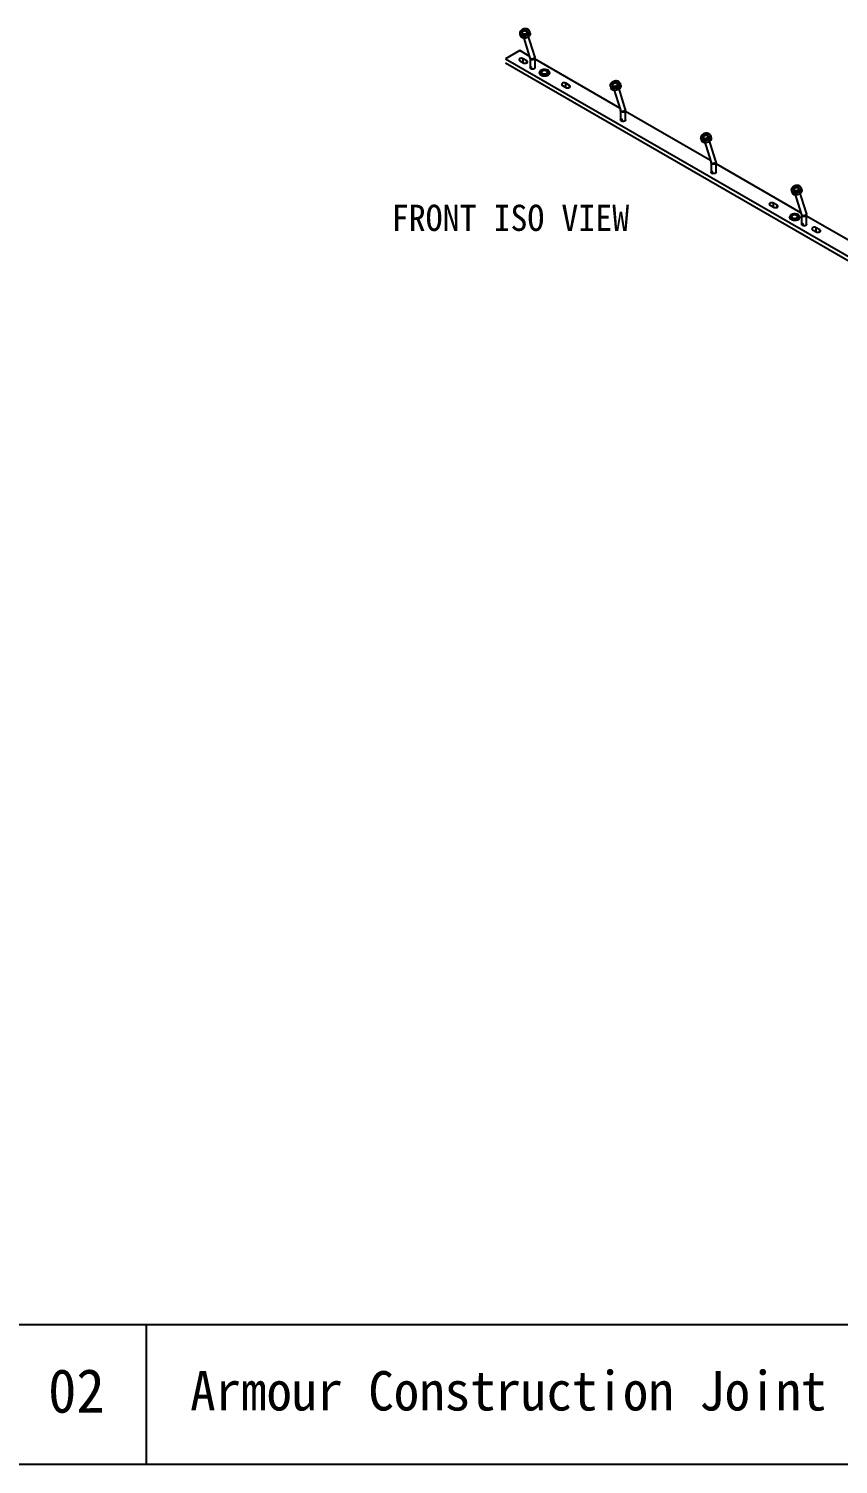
# Model space of a CAD drawing. Header units: millimetres. Extents: x 1364877 to 2662909, y 234189 to 1399913.
# Drawn here: x 2026942 to 2073192, y 669239 to 751304 of the extents above; entities that cross this region are included whole.
import ezdxf
from ezdxf.enums import TextEntityAlignment as Align

# ---------------------------------------------------------------- set-up
doc = ezdxf.new("R2010")
doc.units = ezdxf.units.MM
doc.header["$LTSCALE"] = 5
doc.header["$MEASUREMENT"] = 0
for name, color, linetype, lineweight in [('A-CONC-LIN2', 7, 'CONTINUOUS', 25), ('A-MKXS-TEXT1', 3, 'CONTINUOUS', 25), ('A-XXXX-TABL', 7, 'CONTINUOUS', 25), ('A-XXXX-TXT2', 3, 'CONTINUOUS', 25)]:
    doc.layers.add(name, color=color, linetype=linetype, lineweight=lineweight)
doc.layers.add('CA-ANNO-TEXT', color=3, linetype='CONTINUOUS')
doc.styles.add('돋움', font='')
doc.styles.add('돋움체', font='')
doc.styles.get('돋움').set_extended_font_data('DotumChe')
doc.styles.get('돋움체').set_extended_font_data('DotumChe')

msp = doc.modelspace()

# ---------------------------------------------------------------- linework, layer by layer
at = {"layer": 'A-CONC-LIN2'}
for p, q in [((2054998.3, 750998), (2055033.6, 750884.9)), ((2055000.6, 750991.3), (2054998.3, 750998)), ((2055181.7, 750896.9), (2055578.1, 749624.6)), ((2055851.9, 749709.9), (2055455.5, 750982.2)), ((2055584.2, 751056.5), (2055549, 751169.6)), ((2055549, 751169.6), (2055550.3, 751165.1)), ((2054995.4, 750057.8), (2054184.1, 749585.6)), ((2054184.1, 749585.6), (2115032.8, 714458.4)), ((2054185, 749351.8), (2115033.6, 714224.7)), ((2055541.3, 749742.7), (2054995.4, 750057.8)), ((2054995.5, 749469.9), (2055198.3, 749352.8)), ((2055179.4, 749363.7), (2055199.1, 749354.2)), ((2055401.1, 749470.9), (2055198.3, 749588)), ((2055199.1, 749354.2), (2055198.3, 749588)), ((2055199.1, 749354.2), (2055218, 749343.3)), ((2055199.1, 749354.2), (2055199.1, 749352.4)), ((2055401.5, 749353.6), (2055401.1, 749470.9)), ((2055580.3, 749605.6), (2055582.2, 749071.4)), ((2055869.1, 749072.4), (2055867.2, 749606.6)), ((2060713.5, 746756.8), (2055867.3, 749554.5)), ((2055590.7, 749159.6), (2055591.2, 749042.7)), ((2055591.2, 749042.7), (2055665.8, 748996.2)), ((2055665.8, 748996.2), (2055665.4, 749113.1)), ((2056115.1, 748800.2), (2056115.2, 748774.5)), ((2056231.3, 748813.5), (2056231.3, 748805.3)), ((2056555.6, 748629.4), (2056555.6, 748629.9)), ((2056582.1, 748804.3), (2056582.1, 748812.5)), ((2056618.5, 748651), (2056618.5, 748658.6)), ((2056698.5, 748774.4), (2056698.4, 748800.1)), ((2057429.4, 748064.8), (2057632.2, 747947.7)), ((2057633.1, 747949.2), (2057613.3, 747958.7)), ((2057835.1, 748065.8), (2057632.2, 748182.9)), ((2057633.1, 747949.2), (2057632.2, 748182.9)), ((2057652, 747938.2), (2057633.1, 747949.2)), ((2057835.5, 747948.5), (2057835.1, 748065.8)), ((2060171.3, 748011.8), (2060206.4, 747898.8)), ((2060173.6, 748005), (2060171.3, 748011.8)), ((2060354.5, 747910.7), (2060750.2, 746638.8)), ((2061024.1, 746724), (2060628.4, 747995.9)), ((2060757.1, 748070.1), (2060722, 748183.1)), ((2060722, 748183.1), (2060723.2, 748179.1)), ((2060752.4, 746619.8), (2060754.4, 746085.6)), ((2060763, 746173.6), (2060763.4, 746056.7)), ((2060763.4, 746056.7), (2060838.2, 746010.3)), ((2060838.2, 746010.3), (2060837.8, 746127.2)), ((2061041.2, 746086.6), (2061039.3, 746620.8)), ((2065885.9, 743770.8), (2061039.5, 746568.6)), ((2065932.2, 745082.1), (2065897.3, 745195)), ((2065346.3, 745024.6), (2065381.2, 744911.7)), ((2065348.7, 745017.6), (2065346.3, 745024.6)), ((2065529.3, 744923.4), (2065922.3, 743653.2)), ((2066196.4, 743738), (2065803.4, 745008.2)), ((2065924.6, 743634), (2065926.5, 743099.8)), ((2066213.3, 743100.8), (2066211.4, 743635)), ((2071057.8, 740785.2), (2066211.6, 743582.8)), ((2065935.5, 743187.2), (2065935.9, 743070.4)), ((2065935.9, 743070.4), (2066011.3, 743024.3)), ((2066011.3, 743024.3), (2066010.9, 743141.1)), ((2070515.9, 742040), (2070551.1, 741927)), ((2070518.3, 742033.2), (2070515.9, 742040)), ((2070699.2, 741938.9), (2071094.5, 740667.2)), ((2071368.4, 740752.4), (2070973.1, 742024)), ((2071101.8, 742098.2), (2071066.7, 742211.2)), ((2071066.7, 742211.2), (2071067.8, 742207.3)), ((2069294.9, 741215), (2069497.7, 741097.9)), ((2069478.8, 741108.9), (2069498.5, 741099.4)), ((2069700.5, 741216), (2069497.7, 741333.1)), ((2069498.5, 741099.4), (2069497.7, 741333.1)), ((2069498.5, 741099.4), (2069517.4, 741088.4)), ((2069498.5, 741099.4), (2069498.6, 741097.5)), ((2069701, 741098.7), (2069700.5, 741216)), ((2070409.6, 740548.1), (2070409.7, 740522.4)), ((2070525.8, 740561.4), (2070525.9, 740553.2)), ((2070840.5, 740372.6), (2070840.5, 740380)), ((2070867, 740554.4), (2070867, 740562.6)), ((2070917.9, 740396.1), (2070917.9, 740418.2)), ((2070983.4, 740524.5), (2070983.3, 740550.2)), ((2071096.7, 740648.2), (2071098.6, 740114)), ((2071385.5, 740115), (2071383.6, 740649.2)), ((2075419.4, 738267.3), (2071383.7, 740597)), ((2071107.3, 740201.9), (2071107.7, 740085)), ((2071107.7, 740085), (2071182.6, 740038.7)), ((2071182.6, 740038.7), (2071182.2, 740155.5)), ((2071728.8, 739809.9), (2071931.7, 739692.9)), ((2071932.5, 739694.3), (2071912.8, 739703.8)), ((2072134.5, 739810.9), (2071931.7, 739928)), ((2071932.5, 739694.3), (2071931.7, 739928)), ((2071951.4, 739683.4), (2071932.5, 739694.3)), ((2072134.9, 739693.6), (2072134.5, 739810.9))]:
    msp.add_line(p, q, dxfattribs=at)
for points in [[(2055082.3, 750937.6), (2055050.7, 750962.6), (2055027.4, 750992.9), (2055013.5, 751027.3), (2055009.3, 751064.4), (2055015.2, 751102.9), (2055030.7, 751141.2), (2055055.5, 751177.9), (2055088.4, 751211.6), (2055128.3, 751241), (2055173.5, 751264.9), (2055222.4, 751282.5), (2055273.2, 751293), (2055323.7, 751296.1), (2055372.1, 751291.6), (2055416.6, 751279.7), (2055455.4, 751260.8), (2055487, 751235.8), (2055510.3, 751205.5), (2055524.2, 751171.2), (2055528.4, 751134), (2055522.5, 751095.6), (2055507, 751057.2), (2055482.2, 751020.5), (2055449.3, 750986.8), (2055409.4, 750957.4), (2055364.2, 750933.5), (2055315.2, 750916), (2055264.5, 750905.4), (2055214, 750902.4), (2055165.5, 750906.9), (2055121.1, 750918.8), (2055082.3, 750937.6)], [(2055550.3, 751165.1), (2055554.2, 751146.4), (2055554.5, 751106.5), (2055544.8, 751065.9), (2055525.2, 751025.9), (2055496.6, 750987.9), (2055459.8, 750953.5), (2055416.4, 750923.8), (2055367.8, 750899.8), (2055315.8, 750882.5), (2055262.2, 750872.5), (2055209.1, 750870.1), (2055158.3, 750875.4), (2055111.7, 750888.3), (2055071, 750908.2)], [(2055584.2, 751056.5), (2055589.4, 751033.3), (2055589.8, 750993.5), (2055580, 750952.8), (2055560.5, 750912.8), (2055531.8, 750874.9), (2055495.1, 750840.4), (2055451.6, 750810.7), (2055403, 750786.7), (2055351, 750769.4), (2055297.5, 750759.4), (2055244.4, 750757), (2055193.6, 750762.3), (2055147, 750775.2), (2055106.2, 750795.1)], [(2055163.5, 751008), (2055140.8, 751027.5), (2055126.7, 751051.9), (2055122.4, 751079.6), (2055128, 751108.5), (2055143.2, 751136.9), (2055167, 751162.7), (2055197.7, 751184.1), (2055233.3, 751199.8), (2055271.3, 751208.6), (2055309.1, 751209.9), (2055344.2, 751203.8), (2055374.2, 751190.5), (2055396.9, 751170.9), (2055411, 751146.5), (2055415.3, 751118.9), (2055409.7, 751089.9), (2055394.5, 751061.5), (2055370.7, 751035.8), (2055340, 751014.3), (2055304.4, 750998.7), (2055266.4, 750989.8), (2055228.6, 750988.5), (2055193.5, 750994.7), (2055163.5, 751008)], [(2055202.1, 750992.4), (2055174, 751004.8), (2055152, 751023.9), (2055139, 751047.8), (2055135.8, 751074.8), (2055142.7, 751103), (2055159.2, 751130.1), (2055184.1, 751154.2), (2055215.4, 751173.6), (2055250.9, 751186.7), (2055288, 751192.6), (2055323.9, 751190.9), (2055355.9, 751181.7), (2055381.7, 751165.6), (2055399.3, 751143.9), (2055407.5, 751118.2), (2055405.6, 751090.4), (2055393.8, 751062.5), (2055384.5, 751049.2)], [(2055198.3, 749588), (2055165.6, 749602.1), (2055127.4, 749610.3), (2055086.6, 749611.9), (2055046.7, 749606.7), (2055010.9, 749595.3), (2054982.1, 749578.5), (2054962.5, 749557.7), (2054953.8, 749534.5), (2054956.7, 749510.9), (2054971, 749488.8), (2054995.5, 749469.9)], [(2055198.3, 749352.8), (2055231, 749338.7), (2055269.2, 749330.6), (2055309.9, 749329), (2055349.8, 749334.1), (2055385.6, 749345.5), (2055414.5, 749362.3), (2055434.1, 749383.1), (2055442.8, 749406.3), (2055439.8, 749429.9), (2055425.6, 749452), (2055401.1, 749470.9)], [(2055851.9, 749709.9), (2055853.6, 749703.6), (2055854.3, 749675.3), (2055844.6, 749646.4), (2055825.3, 749619), (2055797.9, 749595.2), (2055764.3, 749576.8), (2055727, 749565), (2055688.9, 749560.9), (2055652.7, 749564.6), (2055621.1, 749576), (2055596.5, 749594.1), (2055580.6, 749617.6), (2055578.1, 749624.6)], [(2055867.2, 749606.6), (2055865.7, 749594.8), (2055855.1, 749573), (2055834.7, 749553.7), (2055806, 749538.2), (2055771.3, 749527.8), (2055733, 749523.2), (2055694, 749524.7), (2055657.3, 749532.3), (2055625.5, 749545.3), (2055600.9, 749562.9), (2055585.5, 749583.6), (2055580.3, 749605)], [(2055591.2, 749042.7), (2055582.7, 749064.9), (2055582.2, 749071.4)], [(2055869.1, 749072.4), (2055868.6, 749065.9), (2055860.3, 749043.6), (2055841.8, 749023.4), (2055814.6, 749006.9), (2055780.7, 748995.3), (2055742.7, 748989.4), (2055703.4, 748989.7), (2055665.8, 748996.2)], [(2056645.5, 748714), (2056630.9, 748701.6), (2056594, 748678.2), (2056550.2, 748659.2), (2056501.1, 748645.4), (2056448.3, 748637.2), (2056393.9, 748635), (2056339.8, 748638.7), (2056287.9, 748648.4), (2056240.2, 748663.5), (2056198.3, 748683.6), (2056163.7, 748708), (2056137.8, 748735.8), (2056121.4, 748765.9), (2056115.1, 748797.2), (2056115.1, 748800.2)], [(2056115.2, 748774.5), (2056115.2, 748771.5), (2056121.5, 748740.2), (2056137.9, 748710), (2056163.8, 748682.3), (2056198.4, 748657.9), (2056240.3, 748637.8), (2056288, 748622.6), (2056339.9, 748613), (2056394, 748609.3), (2056448.4, 748611.5), (2056501.2, 748619.7), (2056528.2, 748626.5)], [(2056673.1, 748763.7), (2056682.2, 748794.3), (2056681.2, 748825.2), (2056670, 748855.5), (2056649.2, 748884), (2056619.4, 748909.6), (2056581.8, 748931.5), (2056537.6, 748948.9), (2056488.6, 748961.1), (2056436.4, 748967.7), (2056383, 748968.4), (2056330.3, 748963.3), (2056280.1, 748952.5), (2056234.4, 748936.3), (2056194.7, 748915.5), (2056162.5, 748890.7), (2056138.9, 748862.8), (2056124.9, 748832.9), (2056120.9, 748802), (2056127, 748771.2), (2056143.1, 748741.7), (2056168.5, 748714.5), (2056202.3, 748690.7), (2056243.4, 748670.9), (2056290.2, 748656.1), (2056341, 748646.7), (2056394.1, 748643), (2056447.4, 748645.2), (2056499.1, 748653.2), (2056547.2, 748666.8), (2056590.2, 748685.3), (2056626.3, 748708.2), (2056654.3, 748734.7), (2056673.1, 748763.7)], [(2056691.1, 748821.4), (2056680.5, 748851.7), (2056660.2, 748880.3), (2056630.9, 748906.2), (2056593.6, 748928.3), (2056549.8, 748945.9), (2056501, 748958.4), (2056448.9, 748965.3), (2056395.5, 748966.4), (2056342.7, 748961.6), (2056292.4, 748951), (2056246.3, 748935.2), (2056206.3, 748914.6), (2056173.6, 748890), (2056149.6, 748862.3), (2056135, 748832.4), (2056130.4, 748801.6), (2056136, 748770.8), (2056151.5, 748741.2), (2056176.5, 748713.8), (2056209.9, 748689.7), (2056250.6, 748669.7), (2056297.1, 748654.6), (2056347.8, 748644.9), (2056400.8, 748640.9), (2056454.1, 748642.8), (2056505.9, 748650.5), (2056554.3, 748663.7), (2056597.6, 748682), (2056634.1, 748704.7), (2056662.6, 748731), (2056682, 748759.9), (2056691.6, 748790.4), (2056691.1, 748821.4)], [(2056698.4, 748800.1), (2056697.3, 748785.5), (2056687.5, 748754.4), (2056667.7, 748724.9), (2056638.7, 748698), (2056601.4, 748674.9), (2056557.3, 748656.2), (2056507.9, 748642.7), (2056455, 748634.8), (2056400.6, 748632.9), (2056346.5, 748637), (2056294.8, 748646.9), (2056247.3, 748662.3), (2056205.8, 748682.7), (2056171.7, 748707.3), (2056146.2, 748735.2), (2056135.3, 748753.5)], [(2056231.3, 748805.3), (2056232.2, 748795.2), (2056242, 748771.1), (2056261.8, 748749.2), (2056290.4, 748730.8), (2056326, 748717.2), (2056342.3, 748713.1)], [(2056468.7, 748905.2), (2056458, 748907.6), (2056416.2, 748912.6), (2056373.5, 748911.5), (2056332.6, 748904.3), (2056296, 748891.3), (2056266, 748873.6), (2056244.7, 748852.1), (2056233.1, 748828.2), (2056232.2, 748803.4), (2056242, 748779.3), (2056261.8, 748757.3), (2056290.4, 748739), (2056326, 748725.3), (2056366.3, 748717.3), (2056409, 748715.3), (2056451.1, 748719.5), (2056490.2, 748729.7), (2056523.7, 748745.1), (2056523.7, 748745.1)], [(2056240.9, 748811.3), (2056245.1, 748789.6), (2056259.8, 748766.4), (2056283.9, 748746), (2056316.1, 748729.7), (2056354.3, 748718.6), (2056396, 748713.4), (2056438.8, 748714.4), (2056479.8, 748721.5), (2056516.5, 748734.2), (2056546.6, 748751.9), (2056568.3, 748773.3)], [(2056302.5, 748619.3), (2056346.6, 748611.3), (2056400.6, 748607.2), (2056455.1, 748609.1), (2056508, 748617), (2056557.4, 748630.5), (2056601.5, 748649.2), (2056638.7, 748672.3), (2056667.8, 748699.1), (2056687.6, 748728.6), (2056697.4, 748759.8), (2056698.5, 748774.4)], [(2056568.3, 748773.3), (2056580.1, 748797.2), (2056581.3, 748822), (2056571.8, 748846.1), (2056552.3, 748868.1), (2056523.9, 748886.6), (2056488.4, 748900.4), (2056468.7, 748905.2)], [(2056568.3, 748765.1), (2056580.1, 748789), (2056582.1, 748804.3)], [(2057632.2, 748182.9), (2057599.5, 748197), (2057561.3, 748205.2), (2057520.6, 748206.8), (2057480.7, 748201.6), (2057444.9, 748190.2), (2057416, 748173.4), (2057396.4, 748152.6), (2057387.8, 748129.5), (2057390.7, 748105.9), (2057404.9, 748083.7), (2057429.4, 748064.8)], [(2057632.2, 747947.7), (2057664.9, 747933.6), (2057703.2, 747925.5), (2057743.9, 747923.9), (2057783.8, 747929), (2057819.6, 747940.4), (2057848.5, 747957.2), (2057868, 747978), (2057876.7, 748001.2), (2057873.8, 748024.8), (2057859.5, 748046.9), (2057835.1, 748065.8)], [(2060255.6, 747951), (2060223.9, 747976), (2060200.6, 748006.3), (2060186.5, 748040.6), (2060182.3, 748077.7), (2060188, 748116.2), (2060203.5, 748154.6), (2060228.1, 748191.3), (2060261, 748225), (2060300.8, 748254.5), (2060346, 748278.4), (2060394.9, 748296.1), (2060445.6, 748306.6), (2060496.2, 748309.8), (2060544.7, 748305.3), (2060589.2, 748293.5), (2060628, 748274.7), (2060659.7, 748249.7), (2060683.1, 748219.5), (2060697.1, 748185.1), (2060701.4, 748148), (2060695.7, 748109.5), (2060680.2, 748071.2), (2060655.5, 748034.4), (2060622.7, 748000.7), (2060582.9, 747971.3), (2060537.7, 747947.3), (2060488.8, 747929.7), (2060438.1, 747919.1), (2060387.5, 747916), (2060339, 747920.4), (2060294.5, 747932.2), (2060255.6, 747951)], [(2060723.2, 748179.1), (2060727.1, 748160.4), (2060727.6, 748120.5), (2060717.9, 748079.9), (2060698.5, 748039.8), (2060669.9, 748001.9), (2060633.3, 747967.4), (2060589.9, 747937.6), (2060541.3, 747913.6), (2060489.3, 747896.2), (2060435.8, 747886.1), (2060382.7, 747883.7), (2060331.8, 747888.9), (2060285.2, 747901.7), (2060244.3, 747921.6)], [(2060757.1, 748070.1), (2060762.3, 748047.3), (2060762.8, 748007.5), (2060753.1, 747966.8), (2060733.6, 747926.8), (2060705.1, 747888.8), (2060668.4, 747854.3), (2060625.1, 747824.5), (2060576.5, 747800.5), (2060524.5, 747783.2), (2060471, 747773.1), (2060417.8, 747770.6), (2060367, 747775.9), (2060320.3, 747788.7), (2060279.5, 747808.6)], [(2060336.7, 748021.5), (2060313.9, 748041), (2060299.8, 748065.4), (2060295.3, 748093), (2060300.9, 748122), (2060316, 748150.4), (2060339.7, 748176.2), (2060370.4, 748197.7), (2060406, 748213.4), (2060444, 748222.2), (2060481.8, 748223.7), (2060516.9, 748217.5), (2060546.9, 748204.2), (2060569.8, 748184.7), (2060583.9, 748160.3), (2060588.3, 748132.7), (2060582.8, 748103.7), (2060567.6, 748075.4), (2060543.9, 748049.6), (2060513.2, 748028.1), (2060477.7, 748012.4), (2060439.7, 748003.5), (2060401.9, 748002.1), (2060366.7, 748008.2), (2060336.7, 748021.5)], [(2060375.2, 748006), (2060347.1, 748018.4), (2060325.2, 748037.4), (2060312.1, 748061.3), (2060308.8, 748088.3), (2060315.6, 748116.5), (2060332, 748143.6), (2060356.8, 748167.8), (2060388.1, 748187.2), (2060423.6, 748200.3), (2060460.7, 748206.3), (2060496.6, 748204.6), (2060528.7, 748195.4), (2060554.5, 748179.4), (2060572.2, 748157.7), (2060580.5, 748132), (2060578.7, 748104.2), (2060566.9, 748076.3), (2060557.4, 748062.7)], [(2061024.1, 746724), (2061025.7, 746717.9), (2061026.5, 746689.6), (2061016.9, 746660.7), (2060997.7, 746633.3), (2060970.3, 746609.5), (2060936.7, 746591), (2060899.5, 746579.2), (2060861.3, 746575), (2060825.1, 746578.7), (2060793.5, 746590), (2060768.8, 746608.1), (2060752.9, 746631.7), (2060750.2, 746638.8)], [(2061039.3, 746620.8), (2061037.9, 746609.2), (2061027.3, 746587.4), (2061007, 746568), (2060978.4, 746552.5), (2060943.7, 746542), (2060905.4, 746537.4), (2060866.5, 746538.9), (2060829.7, 746546.4), (2060797.8, 746559.4), (2060773.2, 746576.9), (2060757.7, 746597.7), (2060752.4, 746619.2)], [(2060763.4, 746056.7), (2060754.8, 746078.9), (2060754.4, 746085.6)], [(2061041.2, 746086.6), (2061040.8, 746080.2), (2061032.5, 746057.9), (2061014.1, 746037.8), (2060987, 746021.2), (2060953.1, 746009.5), (2060915.1, 746003.6), (2060875.8, 746003.9), (2060838.2, 746010.3)], [(2065432.1, 744962.5), (2065400.1, 744987.4), (2065376.4, 745017.5), (2065362, 745051.8), (2065357.4, 745088.9), (2065362.7, 745127.4), (2065377.9, 745165.8), (2065402.2, 745202.7), (2065434.8, 745236.6), (2065474.3, 745266.2), (2065519.4, 745290.3), (2065568.2, 745308.2), (2065618.9, 745318.9), (2065669.5, 745322.3), (2065718.1, 745318.1), (2065762.9, 745306.4), (2065802, 745287.8), (2065834, 745263), (2065857.6, 745232.8), (2065872.1, 745198.5), (2065876.7, 745161.4), (2065871.3, 745122.9), (2065856.2, 745084.5), (2065831.9, 745047.6), (2065799.3, 745013.8), (2065759.7, 744984.2), (2065714.7, 744960), (2065665.9, 744942.2), (2065615.2, 744931.4), (2065564.5, 744928), (2065515.9, 744932.3), (2065471.2, 744943.9), (2065432.1, 744962.5)], [(2065898.1, 745192.3), (2065902.1, 745173.9), (2065903, 745134.1), (2065893.8, 745093.3), (2065874.7, 745053.2), (2065846.4, 745015.2), (2065810, 744980.5), (2065766.9, 744950.5), (2065718.5, 744926.3), (2065666.6, 744908.7), (2065613, 744898.4), (2065559.8, 744895.7), (2065508.9, 744900.8), (2065462, 744913.4), (2065420.9, 744933.1)], [(2065512.7, 745033.4), (2065489.6, 745052.8), (2065475.2, 745077.1), (2065470.5, 745104.7), (2065475.7, 745133.7), (2065490.6, 745162.1), (2065514.1, 745188), (2065544.7, 745209.7), (2065580.1, 745225.5), (2065618.1, 745234.6), (2065656, 745236.1), (2065691.2, 745230.1), (2065721.4, 745217), (2065744.5, 745197.6), (2065758.9, 745173.2), (2065763.6, 745145.6), (2065758.3, 745116.6), (2065743.4, 745088.2), (2065719.9, 745062.3), (2065689.4, 745040.7), (2065654, 745024.8), (2065616, 745015.8), (2065578.1, 745014.2), (2065542.8, 745020.2), (2065512.7, 745033.4)], [(2065550.7, 745018.1), (2065523, 745030.3), (2065500.8, 745049.2), (2065487.4, 745073.1), (2065483.9, 745100.1), (2065490.5, 745128.2), (2065506.6, 745155.5), (2065531.2, 745179.7), (2065562.4, 745199.2), (2065597.8, 745212.6), (2065634.9, 745218.7), (2065670.9, 745217.1), (2065703.1, 745208.1), (2065729.1, 745192.2), (2065747.1, 745170.6), (2065755.6, 745144.9), (2065754.1, 745117.1), (2065742.6, 745089.1), (2065732.2, 745074.3)], [(2065932.2, 745082.1), (2065937.1, 745061), (2065938, 745021.2), (2065928.7, 744980.4), (2065909.6, 744940.3), (2065881.3, 744902.3), (2065845, 744867.6), (2065801.8, 744837.6), (2065753.4, 744813.4), (2065701.5, 744795.8), (2065648, 744785.5), (2065594.8, 744782.8), (2065543.8, 744787.9), (2065496.9, 744800.5), (2065455.8, 744820.2)], [(2066196.4, 743738), (2066197.8, 743732.7), (2066198.8, 743704.4), (2066189.5, 743675.4), (2066170.5, 743647.9), (2066143.3, 743624), (2066109.9, 743605.4), (2066072.7, 743593.4), (2066034.5, 743589.1), (2065998.2, 743592.6), (2065966.4, 743603.8), (2065941.5, 743621.8), (2065925.3, 743645.2), (2065922.3, 743653.2)], [(2066211.4, 743635), (2066210.2, 743624), (2066199.9, 743602.1), (2066179.8, 743582.7), (2066151.4, 743567.1), (2066116.8, 743556.4), (2066078.6, 743551.6), (2066039.6, 743552.9), (2066002.8, 743560.3), (2065970.7, 743573.2), (2065945.9, 743590.6), (2065930.1, 743611.3), (2065924.6, 743633.3)], [(2065935.9, 743070.4), (2065927.1, 743092.5), (2065926.5, 743099.8)], [(2066213.3, 743100.8), (2066213, 743095), (2066205, 743072.7), (2066186.8, 743052.4), (2066159.9, 743035.8), (2066126.2, 743024), (2066088.3, 743017.9), (2066049, 743018), (2066011.3, 743024.3)], [(2070600.5, 741979), (2070568.8, 742004), (2070545.4, 742034.2), (2070531.3, 742068.6), (2070527, 742105.7), (2070532.6, 742144.2), (2070548.1, 742182.5), (2070572.7, 742219.3), (2070605.5, 742253.1), (2070645.2, 742282.5), (2070690.4, 742306.5), (2070739.3, 742324.2), (2070790, 742334.8), (2070840.6, 742337.9), (2070889.1, 742333.5), (2070933.7, 742321.7), (2070972.6, 742303), (2071004.3, 742278), (2071027.7, 742247.7), (2071041.8, 742213.4), (2071046.1, 742176.3), (2071040.4, 742137.8), (2071025, 742099.4), (2071000.4, 742062.7), (2070967.6, 742028.9), (2070927.8, 741999.5), (2070882.6, 741975.5), (2070833.7, 741957.8), (2070783, 741947.2), (2070732.4, 741944), (2070684, 741948.5), (2070639.4, 741960.3), (2070600.5, 741979)], [(2071067.8, 742207.3), (2071071.8, 742188.7), (2071072.3, 742148.8), (2071062.7, 742108.1), (2071043.3, 742068.1), (2071014.8, 742030.1), (2070978.2, 741995.6), (2070934.8, 741965.8), (2070886.3, 741941.7), (2070834.3, 741924.4), (2070780.8, 741914.2), (2070727.6, 741911.7), (2070676.8, 741917), (2070630.1, 741929.8), (2070589.2, 741949.6)], [(2071101.8, 742098.2), (2071106.9, 742075.6), (2071107.5, 742035.8), (2071097.9, 741995.1), (2071078.4, 741955.1), (2071049.9, 741917.1), (2071013.3, 741882.6), (2070970, 741852.8), (2070921.4, 741828.7), (2070869.5, 741811.3), (2070815.9, 741801.2), (2070762.8, 741798.7), (2070711.9, 741804), (2070665.2, 741816.7), (2070624.3, 741836.6)], [(2070681.5, 742049.6), (2070658.7, 742069), (2070644.5, 742093.4), (2070640, 742121.1), (2070645.5, 742150.1), (2070660.6, 742178.4), (2070684.3, 742204.2), (2070715, 742225.8), (2070750.5, 742241.5), (2070788.5, 742250.4), (2070826.4, 742251.8), (2070861.5, 742245.7), (2070891.5, 742232.4), (2070914.4, 742212.9), (2070928.6, 742188.5), (2070933, 742160.9), (2070927.5, 742131.9), (2070912.4, 742103.5), (2070888.7, 742077.7), (2070858.1, 742056.2), (2070822.5, 742040.5), (2070784.5, 742031.6), (2070746.7, 742030.2), (2070711.6, 742036.3), (2070681.5, 742049.6)], [(2070719.9, 742034.1), (2070691.9, 742046.4), (2070669.9, 742065.4), (2070656.8, 742089.3), (2070653.5, 742116.4), (2070660.3, 742144.5), (2070676.7, 742171.7), (2070701.4, 742195.9), (2070732.7, 742215.3), (2070768.2, 742228.4), (2070805.3, 742234.4), (2070841.2, 742232.8), (2070873.3, 742223.6), (2070899.1, 742207.6), (2070916.9, 742185.9), (2070925.2, 742160.2), (2070923.4, 742132.4), (2070911.7, 742104.5), (2070902, 742090.7)], [(2069497.7, 741333.1), (2069465, 741347.2), (2069426.8, 741355.4), (2069386.1, 741357), (2069346.2, 741351.8), (2069310.3, 741340.4), (2069281.5, 741323.6), (2069261.9, 741302.8), (2069253.2, 741279.7), (2069256.2, 741256.1), (2069270.4, 741233.9), (2069294.9, 741215)], [(2069497.7, 741097.9), (2069530.4, 741083.8), (2069568.6, 741075.7), (2069609.4, 741074.1), (2069649.2, 741079.2), (2069685.1, 741090.6), (2069713.9, 741107.4), (2069733.5, 741128.2), (2069742.2, 741151.4), (2069739.3, 741175), (2069725, 741197.1), (2069700.5, 741216)], [(2070983.3, 740550.2), (2070982.2, 740535.6), (2070972.4, 740504.4), (2070952.6, 740474.9), (2070923.6, 740448.1), (2070886.3, 740425), (2070842.2, 740406.3), (2070792.8, 740392.8), (2070739.9, 740384.9), (2070685.5, 740383), (2070631.4, 740387.1), (2070579.7, 740397), (2070532.3, 740412.4), (2070490.7, 740432.8), (2070456.6, 740457.4), (2070431.2, 740485.3), (2070415.3, 740515.5), (2070409.6, 740546.9), (2070409.6, 740548.1)], [(2070409.7, 740522.4), (2070409.7, 740521.2), (2070415.4, 740489.8), (2070431.3, 740459.6), (2070456.7, 740431.7), (2070490.8, 740407.1), (2070532.3, 740386.7), (2070579.8, 740371.3), (2070631.5, 740361.3), (2070685.6, 740357.3), (2070740, 740359.2), (2070792.9, 740367.1), (2070842.3, 740380.6), (2070886.4, 740399.2), (2070923.7, 740422.4), (2070952.7, 740449.2), (2070972.5, 740478.7), (2070982.3, 740509.8), (2070983.4, 740524.5)], [(2070976, 740571.5), (2070965.4, 740601.8), (2070945.1, 740630.4), (2070915.8, 740656.3), (2070878.5, 740678.4), (2070834.7, 740696), (2070785.9, 740708.5), (2070733.9, 740715.4), (2070680.5, 740716.5), (2070627.6, 740711.7), (2070577.3, 740701.1), (2070531.3, 740685.3), (2070491.2, 740664.7), (2070458.6, 740640.1), (2070434.5, 740612.4), (2070419.9, 740582.5), (2070415.4, 740551.7), (2070420.9, 740520.9), (2070436.5, 740491.2), (2070461.4, 740463.9), (2070494.8, 740439.8), (2070535.5, 740419.8), (2070582, 740404.7), (2070632.7, 740395), (2070685.7, 740391), (2070739, 740392.9), (2070790.8, 740400.6), (2070839.3, 740413.8), (2070882.5, 740432.1), (2070919, 740454.8), (2070947.5, 740481.1), (2070966.9, 740510), (2070976.5, 740540.5), (2070976, 740571.5)], [(2070853.2, 740523.4), (2070865, 740547.3), (2070866.2, 740572.1), (2070856.7, 740596.2), (2070837.2, 740618.2), (2070808.8, 740636.7), (2070773.3, 740650.4), (2070733.1, 740658.7), (2070690.5, 740660.8), (2070648.3, 740656.8), (2070609.1, 740646.7), (2070575.4, 740631.4), (2070549.3, 740611.7), (2070532.4, 740588.9), (2070525.9, 740564.4), (2070530.1, 740539.7), (2070544.7, 740516.5), (2070568.8, 740496.1), (2070601, 740479.8), (2070639.2, 740468.7), (2070680.9, 740463.5), (2070723.7, 740464.5), (2070764.7, 740471.6), (2070801.4, 740484.3), (2070831.6, 740502), (2070853.2, 740523.4)], [(2070525.9, 740553.2), (2070530.1, 740531.5), (2070544.7, 740508.3), (2070568.9, 740487.9), (2070601, 740471.6), (2070639.2, 740460.5), (2070681, 740455.3), (2070723.7, 740456.3), (2070764.7, 740463.4), (2070801.5, 740476.2), (2070831.6, 740493.8), (2070853.2, 740515.2)], [(2070811.3, 740371.3), (2070826.3, 740371.5), (2070866.2, 740376.6), (2070902.1, 740388.1), (2070930.9, 740404.9), (2070950.5, 740425.7), (2070959.2, 740448.8), (2070959.4, 740457.5)], [(2070853.2, 740515.2), (2070865, 740539.1), (2070867, 740554.4)], [(2071368.4, 740752.4), (2071370, 740746.4), (2071370.8, 740718.1), (2071361.2, 740689.1), (2071342.1, 740661.7), (2071314.7, 740637.9), (2071281.1, 740619.4), (2071243.9, 740607.6), (2071205.7, 740603.4), (2071169.5, 740607.1), (2071137.8, 740618.4), (2071113.1, 740636.4), (2071097.2, 740660), (2071094.5, 740667.2)], [(2071383.6, 740649.2), (2071382.2, 740637.7), (2071371.7, 740615.8), (2071351.3, 740596.4), (2071322.8, 740580.9), (2071288.1, 740570.5), (2071249.8, 740565.8), (2071210.9, 740567.2), (2071174.1, 740574.7), (2071142.2, 740587.7), (2071117.6, 740605.2), (2071102, 740626), (2071096.7, 740647.5)], [(2071107.7, 740085), (2071099.1, 740107.2), (2071098.6, 740114)], [(2071385.5, 740115), (2071385.1, 740108.7), (2071376.8, 740086.4), (2071358.5, 740066.2), (2071331.4, 740049.6), (2071297.5, 740038), (2071259.6, 740032), (2071220.3, 740032.3), (2071182.6, 740038.7)], [(2071931.7, 739928), (2071899, 739942.1), (2071860.7, 739950.3), (2071820, 739951.9), (2071780.1, 739946.8), (2071744.3, 739935.3), (2071715.4, 739918.5), (2071695.9, 739897.7), (2071687.2, 739874.6), (2071690.1, 739851), (2071704.4, 739828.8), (2071728.8, 739809.9)], [(2071931.7, 739692.9), (2071964.3, 739678.8), (2072002.6, 739670.6), (2072043.3, 739669), (2072083.2, 739674.1), (2072119, 739685.5), (2072147.9, 739702.3), (2072167.5, 739723.1), (2072176.1, 739746.3), (2072173.2, 739769.9), (2072159, 739792), (2072134.5, 739810.9)]]:
    msp.add_lwpolyline(points, dxfattribs=at)
for centre, radius, start, end in [((2055154.8, 751050.5), 165.1, 201.006762, 239.498087), ((2055189.3, 750936.6), 164, 198.337503, 239.570136), ((2055690, 749235.8), 125.2, 217.521668, 258.652234), ((2056412.1, 748927), 224.9, 251.905003, 313.980485), ((2056490.8, 748820.1), 81.8, 293.694069, 356.230507), ((2056539.1, 748767), 140.9, 265.54453, 324.101585), ((2060328, 748064.3), 165.4, 201.011439, 239.61085), ((2060362.5, 747950.5), 164.4, 198.32961, 239.677085), ((2060862.3, 746250.3), 125.5, 217.658527, 258.722304), ((2065504.2, 745077.4), 166.6, 201.037485, 240.007006), ((2065538.3, 744963.6), 165.4, 198.287525, 240.085702), ((2066035.2, 743265.7), 126.9, 218.190944, 258.94763), ((2070672.8, 742092.6), 165.6, 201.02037, 239.66577), ((2070707.2, 741978.7), 164.5, 198.321117, 239.73895), ((2071206.7, 740278.9), 125.7, 217.742042, 258.74639)]:
    msp.add_arc(centre, radius, start, end, dxfattribs=at)
for points, knots in [([(2055549.5, 751164.5), (2055548.8, 751168), (2055545.7, 751183.8), (2055531.4, 751209.5), (2055507.2, 751239.7), (2055475.1, 751264.8), (2055437, 751284.3), (2055393.6, 751297.5), (2055346.3, 751304.1), (2055296.6, 751303.7), (2055246.2, 751296.5), (2055196.6, 751282.6), (2055149.4, 751262.5), (2055106.1, 751236.7), (2055067.9, 751206), (2055036.2, 751171.2), (2055012.1, 751133.5), (2054996.3, 751093.9), (2054990, 751054), (2054991.5, 751019), (2054998.8, 750999), (2055001.8, 750991.1)], [0, 0, 0, 0, 0.0152504, 0.0694934, 0.1236622, 0.1782079, 0.2333781, 0.2891085, 0.3451729, 0.4013898, 0.4576359, 0.5138895, 0.5701881, 0.6265468, 0.6830021, 0.7395531, 0.7961334, 0.8525428, 0.908478, 0.9636805, 1, 1, 1, 1]), ([(2055578.1, 749624.6), (2055578.4, 749623.5), (2055579.2, 749620.7), (2055580.2, 749613.2), (2055580.3, 749606.6), (2055580.3, 749605.6)], [0, 0, 0, 0, 0.3327746, 0.9013501, 1, 1, 1, 1]), ([(2055867.2, 749606.6), (2055866.8, 749618), (2055866, 749646.6), (2055860.3, 749681.1), (2055853.8, 749703.6), (2055851.9, 749709.9)], [0, 0, 0, 0, 0.3195009, 0.8095494, 1, 1, 1, 1]), ([(2060722.4, 748178.4), (2060721.7, 748181.9), (2060718.6, 748197.8), (2060704.2, 748223.4), (2060679.8, 748253.6), (2060647.7, 748278.7), (2060609.5, 748298.1), (2060566, 748311.3), (2060518.7, 748317.8), (2060469, 748317.4), (2060418.6, 748310.1), (2060369, 748296.2), (2060321.9, 748276), (2060278.6, 748250.1), (2060240.5, 748219.4), (2060208.8, 748184.6), (2060184.8, 748146.8), (2060169.2, 748107.2), (2060163, 748067.3), (2060164.5, 748032.5), (2060171.8, 748012.6), (2060174.7, 748004.8)], [0, 0, 0, 0, 0.0153245, 0.0696, 0.1237984, 0.1783768, 0.2335897, 0.2893515, 0.3454503, 0.4016967, 0.4579712, 0.5142582, 0.570583, 0.6269733, 0.6834561, 0.7400395, 0.7966472, 0.8530814, 0.9090378, 0.9642571, 1, 1, 1, 1]), ([(2060750.2, 746638.8), (2060750.5, 746637.8), (2060751.3, 746634.9), (2060752.4, 746627.4), (2060752.4, 746620.8), (2060752.4, 746619.8)], [0, 0, 0, 0, 0.3327631, 0.9009387, 1, 1, 1, 1]), ([(2061039.3, 746620.8), (2061039, 746632.1), (2061038.1, 746660.8), (2061032.4, 746695.3), (2061025.9, 746717.8), (2061024.1, 746724)], [0, 0, 0, 0, 0.3194847, 0.8099467, 1, 1, 1, 1]), ([(2065897.3, 745191.8), (2065896.5, 745195.3), (2065893.2, 745211.3), (2065878.6, 745236.9), (2065853.9, 745266.9), (2065821.5, 745291.8), (2065783.1, 745311.1), (2065739.4, 745324.1), (2065691.9, 745330.5), (2065642.2, 745329.9), (2065591.7, 745322.3), (2065542.2, 745308.1), (2065495.2, 745287.7), (2065452, 745261.7), (2065414.2, 745230.8), (2065382.8, 745195.9), (2065359.1, 745158), (2065343.8, 745118.3), (2065338, 745078.4), (2065339.8, 745044.1), (2065347.1, 745024.7), (2065349.9, 745017.4)], [0, 0, 0, 0, 0.0155899, 0.0699666, 0.1242869, 0.1790065, 0.2343476, 0.2902367, 0.3464507, 0.4028059, 0.4591863, 0.5155805, 0.572018, 0.6285197, 0.6851134, 0.7418065, 0.7985172, 0.8550333, 0.9110653, 0.96636, 1, 1, 1, 1]), ([(2065922.3, 743653.2), (2065922.6, 743652.1), (2065923.5, 743649.2), (2065924.5, 743641.6), (2065924.6, 743635), (2065924.6, 743634)], [0, 0, 0, 0, 0.3327243, 0.8991418, 1, 1, 1, 1]), ([(2066211.4, 743635), (2066211.1, 743646.3), (2066210.2, 743675), (2066204.6, 743709.3), (2066198.2, 743731.8), (2066196.4, 743738)], [0, 0, 0, 0, 0.3194475, 0.8115467, 1, 1, 1, 1]), ([(2071067, 742206.7), (2071066.3, 742210.2), (2071063.2, 742226.1), (2071048.8, 742251.7), (2071024.4, 742281.9), (2070992.2, 742306.9), (2070954, 742326.3), (2070910.5, 742339.5), (2070863.1, 742346), (2070813.4, 742345.6), (2070763, 742338.2), (2070713.5, 742324.2), (2070666.3, 742304), (2070623, 742278.1), (2070585, 742247.4), (2070553.4, 742212.6), (2070529.4, 742174.8), (2070513.8, 742135.2), (2070507.6, 742095.3), (2070509.2, 742060.5), (2070516.6, 742040.7), (2070519.4, 742033)], [0, 0, 0, 0, 0.0153641, 0.0696511, 0.1238684, 0.1784665, 0.2336945, 0.289476, 0.3455916, 0.4018543, 0.4581392, 0.5144433, 0.5707832, 0.6271925, 0.6836893, 0.7402911, 0.7969092, 0.8533535, 0.9093194, 0.9645531, 1, 1, 1, 1]), ([(2071094.5, 740667.2), (2071094.8, 740666.2), (2071095.6, 740663.3), (2071096.6, 740655.8), (2071096.7, 740649.2), (2071096.7, 740648.2)], [0, 0, 0, 0, 0.3327714, 0.9006965, 1, 1, 1, 1]), ([(2071383.6, 740649.2), (2071383.2, 740660.5), (2071382.4, 740689.2), (2071376.7, 740723.6), (2071370.2, 740746.1), (2071368.4, 740752.4)], [0, 0, 0, 0, 0.3194993, 0.810197, 1, 1, 1, 1])]:
    msp.add_open_spline(points, degree=3, knots=knots, dxfattribs=at)
at = {"layer": 'A-XXXX-TABL'}
for points in [[(1841976.2, 677239.2), (2209351.2, 677239.2)], [(2033663.7, 669239.2), (2033663.7, 677239.2)], [(1841976.2, 669239.2), (2209351.2, 669239.2)]]:
    msp.add_lwpolyline(points, dxfattribs=at)

# ---------------------------------------------------------------- texts
at = {"layer": 'A-MKXS-TEXT1', "style": '돋움체'}
msp.add_text('Armour Construction Joint Detail (Strip Single Type)', height=2250, dxfattribs=at).set_placement((2036163.7, 673439.9), align=Align.MIDDLE_LEFT)
at = {"layer": 'A-XXXX-TXT2', "insert": (2047678.2, 741242.5), "char_height": 1500, "attachment_point": 1, "style": '돋움'}
msp.add_mtext('FRONT ISO VIEW', dxfattribs=at)
at = {"layer": 'CA-ANNO-TEXT', "style": '돋움체'}
msp.add_text('02', height=2500, dxfattribs=at).set_placement((2029663.7, 673439.9), align=Align.MIDDLE_CENTER)

doc.saveas('drawing.dxf')
